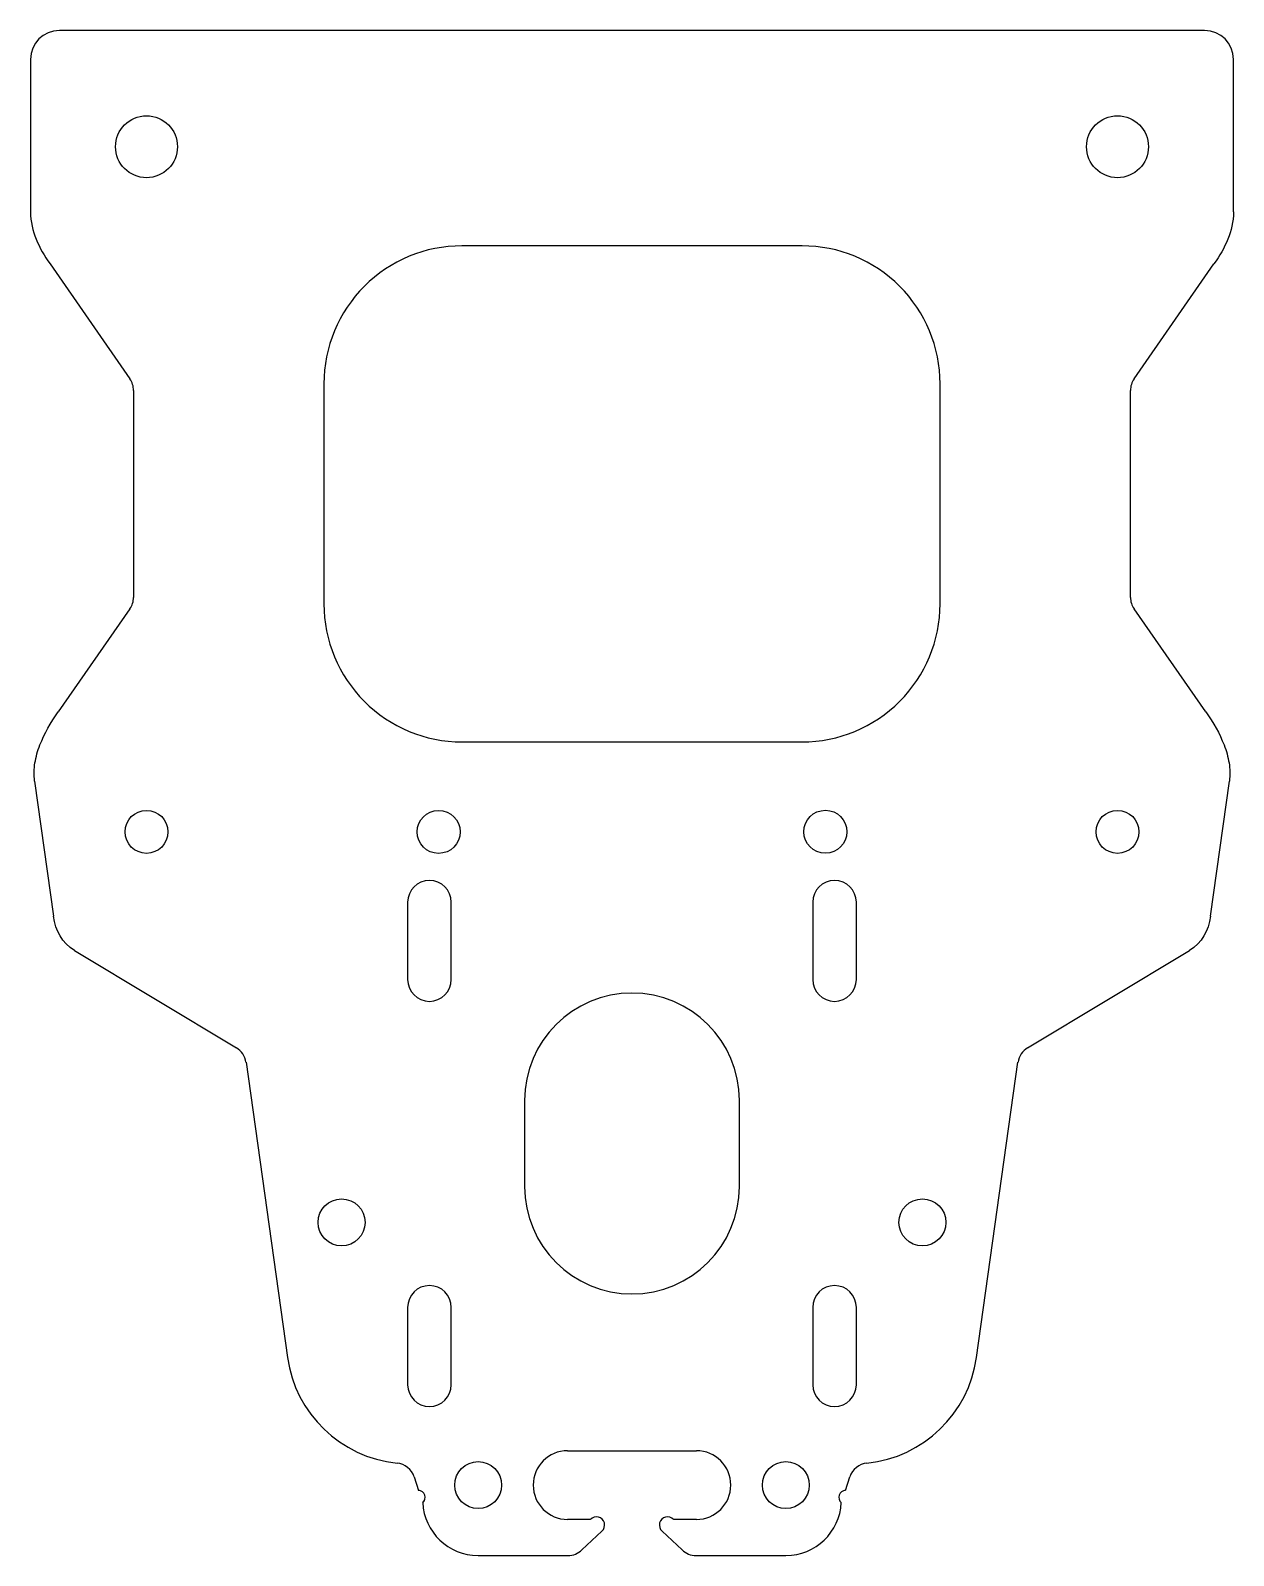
# Model space of a CAD drawing. Extents: x -70 to 70, y -89 to 89.
import ezdxf

# ---------------------------------------------------------------- set-up
doc = ezdxf.new("R2010")
doc.units = 0
doc.layers.get('0').update_dxf_attribs({"linetype": 'CONTINUOUS'})

msp = doc.modelspace()

# ---------------------------------------------------------------- linework, layer by layer
for p, q in [((66.64, 88.7), (-66.64, 88.7)), ((66.64, 88.7), (-66.64, 88.7)), ((-70, 85.34), (-70, 67.59)), ((-70, 85.34), (-70, 67.59)), ((70, 67.59), (70, 85.34)), ((70, 67.59), (70, 85.34)), ((-67.73, 61.54), (-58.43, 48.17)), ((-67.73, 61.54), (-58.43, 48.17)), ((58.43, 48.18), (67.73, 61.54)), ((58.43, 48.18), (67.73, 61.54)), ((-58.01, 46.83), (-58.01, 22.76)), ((-58.01, 46.83), (-58.01, 22.76)), ((58.01, 22.76), (58.01, 46.83)), ((58.01, 22.76), (58.01, 46.83)), ((-58.43, 21.42), (-66.78, 9.43)), ((-58.43, 21.42), (-66.78, 9.43)), ((66.79, 9.43), (58.43, 21.42)), ((66.79, 9.43), (58.43, 21.42)), ((-69.52, 1.39), (-67.31, -14.33)), ((-69.52, 1.39), (-67.31, -14.33)), ((67.31, -14.33), (69.52, 1.39)), ((67.31, -14.33), (69.52, 1.39)), ((-64.88, -18.32), (-46.03, -29.64)), ((-64.88, -18.32), (-46.03, -29.64)), ((46.03, -29.64), (64.88, -18.32)), ((46.03, -29.64), (64.88, -18.32)), ((-44.92, -31.33), (-40.09, -65.65)), ((-44.92, -31.33), (-40.09, -65.65)), ((40.09, -65.65), (44.92, -31.33)), ((40.09, -65.65), (44.92, -31.33)), ((-7.5, -76.51), (7.5, -76.51)), ((-7.5, -76.51), (7.5, -76.51)), ((-25.35, -79.55), (-24.83, -81.12)), ((-25.35, -79.55), (-24.83, -81.12)), ((24.83, -81.12), (25.35, -79.55)), ((24.83, -81.12), (25.35, -79.55)), ((-4.85, -84.51), (-7.5, -84.51)), ((-4.85, -84.51), (-7.5, -84.51)), ((7.5, -84.51), (4.85, -84.51)), ((7.5, -84.51), (4.85, -84.51)), ((-5.82, -88.05), (-3.5, -85.85)), ((-5.82, -88.05), (-3.5, -85.85)), ((3.5, -85.85), (5.82, -88.05)), ((3.5, -85.85), (5.82, -88.05)), ((-17.91, -88.7), (-7.44, -88.7)), ((-17.91, -88.7), (-7.44, -88.7)), ((7.44, -88.7), (17.91, -88.7)), ((7.44, -88.7), (17.91, -88.7))]:
    msp.add_line(p, q)
for points in [[(19.8, 63.65), (-19.8, 63.65, 0.414214), (-35.85, 47.61), (-35.85, 22, 0.414214), (-19.8, 5.95), (19.8, 5.95, 0.414214), (35.85, 22), (35.85, 47.61, 0.414214)], [(19.8, 63.65), (-19.8, 63.65, 0.414214), (-35.85, 47.61), (-35.85, 22, 0.414214), (-19.8, 5.95), (19.8, 5.95, 0.414214), (35.85, 22), (35.85, 47.61, 0.414214)], [(-21.03, -21.7), (-21.03, -12.7, 1), (-26.11, -12.7), (-26.11, -21.7, 1)], [(-21.03, -21.7), (-21.03, -12.7, 1), (-26.11, -12.7), (-26.11, -21.7, 1)], [(26.11, -21.7), (26.11, -12.7, 1), (21.03, -12.7), (21.03, -21.7, 1)], [(26.11, -21.7), (26.11, -12.7, 1), (21.03, -12.7), (21.03, -21.7, 1)], [(12.5, -45.77), (12.5, -35.77, 1), (-12.5, -35.77), (-12.5, -45.77, 1)], [(12.5, -45.77), (12.5, -35.77, 1), (-12.5, -35.77), (-12.5, -45.77, 1)], [(-21.03, -68.84), (-21.03, -59.84, 1), (-26.11, -59.84), (-26.11, -68.84, 1)], [(-21.03, -68.84), (-21.03, -59.84, 1), (-26.11, -59.84), (-26.11, -68.84, 1)], [(26.11, -68.84), (26.11, -59.84, 1), (21.03, -59.84), (21.03, -68.84, 1)], [(26.11, -68.84), (26.11, -59.84, 1), (21.03, -59.84), (21.03, -68.84, 1)]]:
    msp.add_lwpolyline(points, format="xyb", close=True)
for centre, radius in [((-56.5, 75.18), 3.6), ((-56.5, 75.18), 3.6), ((56.5, 75.18), 3.6), ((56.5, 75.18), 3.6), ((-56.5, -4.52), 2.5), ((-56.5, -4.52), 2.5), ((-22.5, -4.53), 2.5), ((-22.5, -4.53), 2.5), ((22.5, -4.51), 2.5), ((22.5, -4.51), 2.5), ((56.5, -4.52), 2.5), ((56.5, -4.52), 2.5), ((-33.8, -49.95), 2.73), ((-33.8, -49.95), 2.73), ((33.8, -49.95), 2.73), ((33.8, -49.95), 2.73), ((-17.9, -80.51), 2.73), ((-17.9, -80.51), 2.73), ((17.9, -80.51), 2.73), ((17.9, -80.51), 2.73)]:
    msp.add_circle(centre, radius)
for centre, radius, start, end in [((-66.64, 85.34), 3.36, 90, 180), ((-66.64, 85.34), 3.36, 90, 180), ((66.64, 85.34), 3.36, 0, 90), ((66.64, 85.34), 3.36, 0, 90), ((-60.36, 46.83), 2.35, 0, 34.8437), ((-60.36, 46.83), 2.35, 0, 34.8437), ((60.36, 46.83), 2.35, 145.1416, 180), ((60.36, 46.83), 2.35, 145.1416, 180), ((-60.36, 22.76), 2.35, -34.8706, 0), ((-60.36, 22.76), 2.35, 325.1294, 360), ((60.36, 22.76), 2.35, 180, 214.8853), ((60.36, 22.76), 2.35, 180, 214.8853), ((-47.25, -31.65), 2.35, 8, 59), ((-47.25, -31.65), 2.35, 8, 59), ((47.25, -31.65), 2.35, 121, 172), ((47.25, -31.65), 2.35, 121, 172), ((-25.86, -63.65), 14.38, 188, 264.082), ((-25.86, -63.65), 14.38, 188, 264.082), ((25.86, -63.65), 14.38, 275.918, 352), ((25.86, -63.65), 14.38, 275.918, 352), ((-27.58, -80.29), 2.35, 18.3907, 84.082), ((-27.58, -80.29), 2.35, 18.3907, 84.082), ((-7.5, -80.51), 4, 90, 270), ((-7.5, -80.51), 4, 90, 270), ((7.5, -80.51), 4, -90, 90), ((7.5, -80.51), 4, -90, 90), ((27.58, -80.29), 2.35, 95.918, 161.6093), ((27.58, -80.29), 2.35, 95.918, 161.6093), ((-24.89, -81.93), 0.813, -48.9894, 85.7708), ((-24.89, -81.93), 0.812, -48.9894, 85.7708), ((24.89, -81.93), 0.813, 94.2292, 228.9894), ((24.89, -81.93), 0.813, 94.2292, 228.9894), ((-17.91, -82.25), 6.45, 182.5923, 270), ((-17.91, -82.25), 6.45, 182.5923, 270), ((17.91, -82.25), 6.45, 270, 357.4077), ((17.91, -82.25), 6.45, 270, 357.4077), ((-4.14, -85.15), 0.953, -47.8165, 137.8186), ((-4.14, -85.15), 0.953, -47.8165, 137.8186), ((4.14, -85.15), 0.953, 42.1814, 227.8165), ((4.14, -85.15), 0.953, 42.1814, 227.8165), ((-7.44, -86.35), 2.35, 270, 313.495), ((-7.44, -86.35), 2.35, 270, 313.495), ((7.44, -86.35), 2.35, 226.505, 270), ((7.44, -86.35), 2.35, 226.505, 270)]:
    msp.add_arc(centre, radius, start, end)
for points, knots in [([(-70, 67.59), (-70, 66.46), (-69.74, 65.42), (-69.33, 64.42), (-68.93, 63.42), (-68.38, 62.46), (-67.73, 61.54)], [0, 0, 0, 0, 0.500042, 0.500042, 0.500042, 1, 1, 1, 1]), ([(-70, 67.59), (-70, 66.46), (-69.74, 65.42), (-69.33, 64.42), (-68.93, 63.42), (-68.38, 62.46), (-67.73, 61.54)], [0, 0, 0, 0, 0.500042, 0.500042, 0.500042, 1, 1, 1, 1]), ([(70, 67.59), (70, 66.46), (69.74, 65.42), (69.33, 64.42), (68.93, 63.42), (68.38, 62.46), (67.73, 61.54)], [0, 0, 0, 0, 0.500042, 0.500042, 0.500042, 1, 1, 1, 1]), ([(70, 67.59), (70, 66.46), (69.74, 65.42), (69.33, 64.42), (68.93, 63.42), (68.38, 62.46), (67.73, 61.54)], [0, 0, 0, 0, 0.500042, 0.500042, 0.500042, 1, 1, 1, 1]), ([(-69.52, 1.39), (-69.62, 2.12), (-69.59, 2.82), (-69.48, 3.49), (-69.37, 4.21), (-69.17, 4.91), (-68.9, 5.59), (-68.39, 6.92), (-67.65, 8.19), (-66.78, 9.43)], [0, 0, 0, 0, 0.242575, 0.242575, 0.242575, 0.500039, 0.500039, 0.500039, 1, 1, 1, 1]), ([(-69.52, 1.39), (-69.62, 2.12), (-69.59, 2.82), (-69.48, 3.49), (-69.37, 4.21), (-69.17, 4.91), (-68.9, 5.59), (-68.39, 6.92), (-67.65, 8.19), (-66.78, 9.43)], [0, 0, 0, 0, 0.242575, 0.242575, 0.242575, 0.500039, 0.500039, 0.500039, 1, 1, 1, 1]), ([(66.79, 9.43), (67.65, 8.19), (68.39, 6.92), (68.9, 5.59), (69.17, 4.91), (69.37, 4.21), (69.48, 3.49), (69.59, 2.81), (69.62, 2.12), (69.52, 1.39)], [0, 0, 0, 0, 0.500039, 0.500039, 0.500039, 0.757528, 0.757528, 0.757528, 1, 1, 1, 1]), ([(66.79, 9.43), (67.65, 8.19), (68.39, 6.92), (68.9, 5.59), (69.17, 4.91), (69.37, 4.21), (69.48, 3.49), (69.59, 2.81), (69.62, 2.12), (69.52, 1.39)], [0, 0, 0, 0, 0.500039, 0.500039, 0.500039, 0.757528, 0.757528, 0.757528, 1, 1, 1, 1])]:
    msp.add_open_spline(points, degree=3, knots=knots)
for points in [[(-64.88, -18.32), (-66.35, -17.43), (-67.07, -16.04), (-67.31, -14.33)], [(-64.88, -18.32), (-66.35, -17.43), (-67.07, -16.04), (-67.31, -14.33)], [(67.31, -14.33), (67.07, -16.04), (66.35, -17.43), (64.88, -18.32)], [(67.31, -14.33), (67.07, -16.04), (66.35, -17.43), (64.88, -18.32)]]:
    msp.add_open_spline(points, degree=3)

doc.saveas('drawing.dxf')
